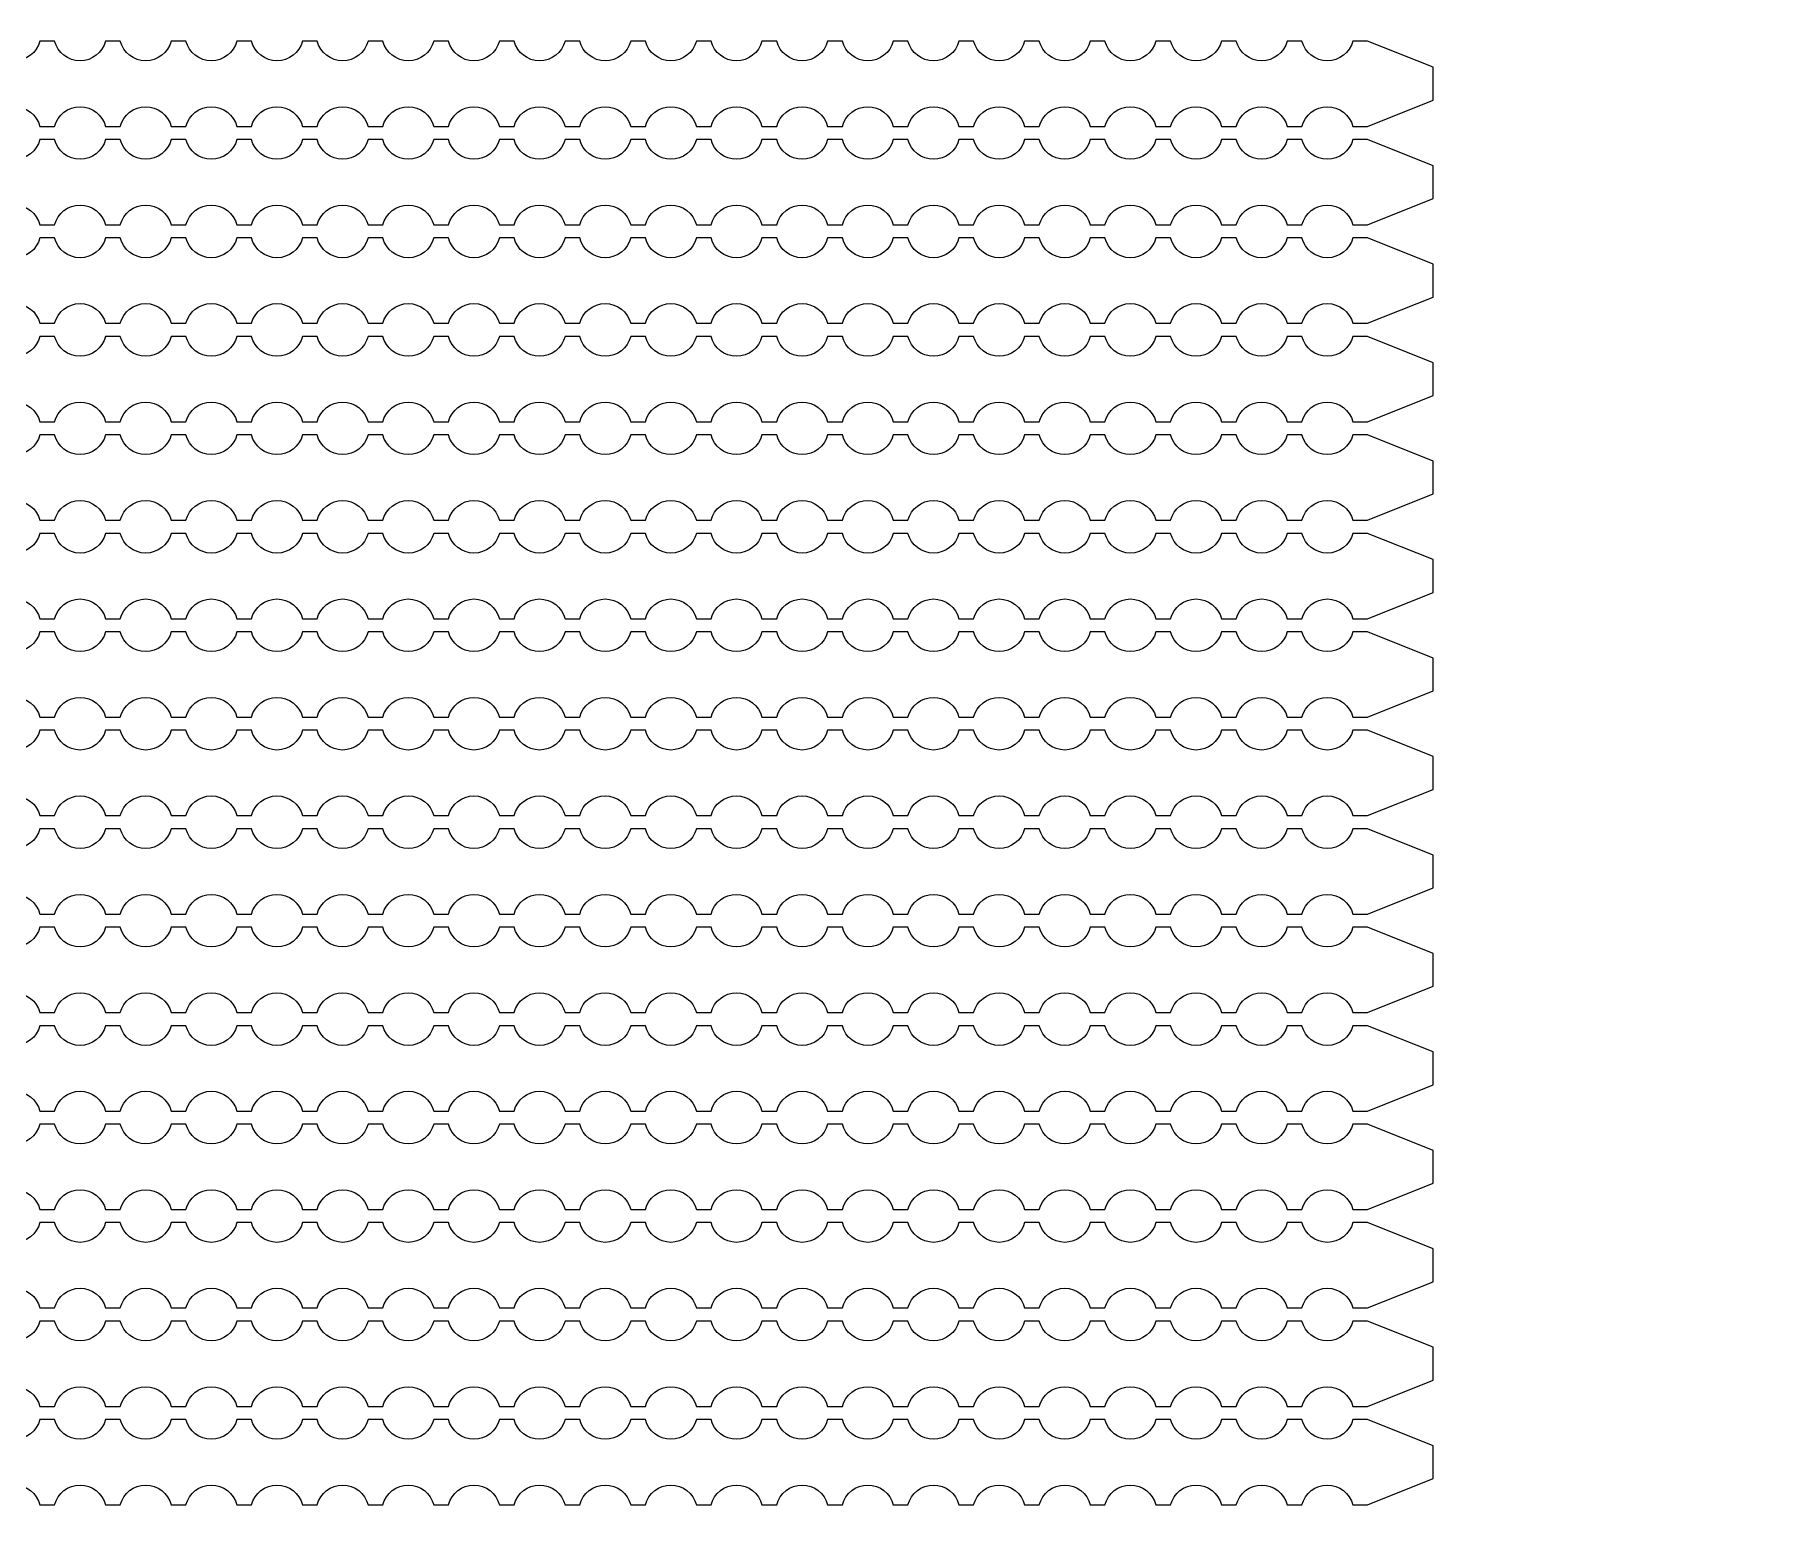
# Model space of a CAD drawing. Extents: x 4056 to 105656, y 4120 to 105720.
# Drawn here: x 69442 to 70758, y 47759 to 48884 of the extents above; entities that cross this region are included whole.
import ezdxf

# ---------------------------------------------------------------- set-up
doc = ezdxf.new("R2010")
doc.units = 13
doc.header["$MEASUREMENT"] = 0
doc.layers.add('Main Layer', color=7, linetype='Continuous', lineweight=0)

msp = doc.modelspace()

# ---------------------------------------------------------------- linework, layer by layer
for points in [[(69407.7, 48813.9, -0.774597), (69446.5, 48813.9), (69457.7, 48813.9, -0.774597), (69496.5, 48813.9), (69507.7, 48813.9, -0.774597), (69546.5, 48813.9), (69557.7, 48813.9, -0.774597), (69596.5, 48813.9), (69607.7, 48813.9, -0.774597), (69646.5, 48813.9), (69657.7, 48813.9, -0.774597), (69696.5, 48813.9), (69707.7, 48813.9, -0.774597), (69746.5, 48813.9), (69757.7, 48813.9, -0.774597), (69796.5, 48813.9), (69807.7, 48813.9, -0.774597), (69846.5, 48813.9), (69857.7, 48813.9, -0.774597), (69896.5, 48813.9), (69907.7, 48813.9, -0.774597), (69946.5, 48813.9), (69957.7, 48813.9, -0.774597), (69996.5, 48813.9), (70007.7, 48813.9, -0.774597), (70046.5, 48813.9), (70057.7, 48813.9, -0.774597), (70096.5, 48813.9), (70107.7, 48813.9, -0.774597), (70146.5, 48813.9), (70157.7, 48813.9, -0.774597), (70196.5, 48813.9), (70207.7, 48813.9, -0.774597), (70246.5, 48813.9), (70257.7, 48813.9, -0.774597), (70296.5, 48813.9), (70307.7, 48813.9, -0.774597), (70346.5, 48813.9), (70357.7, 48813.9, -0.774597), (70396.5, 48813.9), (70407.7, 48813.9, -0.774597), (70446.5, 48813.9), (70457.7, 48813.9), (70507.7, 48833.9), (70507.7, 48858.9), (70457.7, 48878.9), (70446.5, 48878.9, -0.774597), (70407.7, 48878.9), (70396.5, 48878.9, -0.774597), (70357.7, 48878.9), (70346.5, 48878.9, -0.774597), (70307.7, 48878.9), (70296.5, 48878.9, -0.774597), (70257.7, 48878.9), (70246.5, 48878.9, -0.774597), (70207.7, 48878.9), (70196.5, 48878.9, -0.774597), (70157.7, 48878.9), (70146.5, 48878.9, -0.774597), (70107.7, 48878.9), (70096.5, 48878.9, -0.774597), (70057.7, 48878.9), (70046.5, 48878.9, -0.774597), (70007.7, 48878.9), (69996.5, 48878.9, -0.774597), (69957.7, 48878.9), (69946.5, 48878.9, -0.774597), (69907.7, 48878.9), (69896.5, 48878.9, -0.774597), (69857.7, 48878.9), (69846.5, 48878.9, -0.774597), (69807.7, 48878.9), (69796.5, 48878.9, -0.774597), (69757.7, 48878.9), (69746.5, 48878.9, -0.774597), (69707.7, 48878.9), (69696.5, 48878.9, -0.774597), (69657.7, 48878.9), (69646.5, 48878.9, -0.774597), (69607.7, 48878.9), (69596.5, 48878.9, -0.774597), (69557.7, 48878.9), (69546.5, 48878.9, -0.774597), (69507.7, 48878.9), (69496.5, 48878.9, -0.774597), (69457.7, 48878.9), (69446.5, 48878.9, -0.774597), (69407.7, 48878.9)], [(69407.7, 48738.9, -0.774597), (69446.5, 48738.9), (69457.7, 48738.9, -0.774597), (69496.5, 48738.9), (69507.7, 48738.9, -0.774597), (69546.5, 48738.9), (69557.7, 48738.9, -0.774597), (69596.5, 48738.9), (69607.7, 48738.9, -0.774597), (69646.5, 48738.9), (69657.7, 48738.9, -0.774597), (69696.5, 48738.9), (69707.7, 48738.9, -0.774597), (69746.5, 48738.9), (69757.7, 48738.9, -0.774597), (69796.5, 48738.9), (69807.7, 48738.9, -0.774597), (69846.5, 48738.9), (69857.7, 48738.9, -0.774597), (69896.5, 48738.9), (69907.7, 48738.9, -0.774597), (69946.5, 48738.9), (69957.7, 48738.9, -0.774597), (69996.5, 48738.9), (70007.7, 48738.9, -0.774597), (70046.5, 48738.9), (70057.7, 48738.9, -0.774597), (70096.5, 48738.9), (70107.7, 48738.9, -0.774597), (70146.5, 48738.9), (70157.7, 48738.9, -0.774597), (70196.5, 48738.9), (70207.7, 48738.9, -0.774597), (70246.5, 48738.9), (70257.7, 48738.9, -0.774597), (70296.5, 48738.9), (70307.7, 48738.9, -0.774597), (70346.5, 48738.9), (70357.7, 48738.9, -0.774597), (70396.5, 48738.9), (70407.7, 48738.9, -0.774597), (70446.5, 48738.9), (70457.7, 48738.9), (70507.7, 48758.9), (70507.7, 48783.9), (70457.7, 48803.9), (70446.5, 48803.9, -0.774597), (70407.7, 48803.9), (70396.5, 48803.9, -0.774597), (70357.7, 48803.9), (70346.5, 48803.9, -0.774597), (70307.7, 48803.9), (70296.5, 48803.9, -0.774597), (70257.7, 48803.9), (70246.5, 48803.9, -0.774597), (70207.7, 48803.9), (70196.5, 48803.9, -0.774597), (70157.7, 48803.9), (70146.5, 48803.9, -0.774597), (70107.7, 48803.9), (70096.5, 48803.9, -0.774597), (70057.7, 48803.9), (70046.5, 48803.9, -0.774597), (70007.7, 48803.9), (69996.5, 48803.9, -0.774597), (69957.7, 48803.9), (69946.5, 48803.9, -0.774597), (69907.7, 48803.9), (69896.5, 48803.9, -0.774597), (69857.7, 48803.9), (69846.5, 48803.9, -0.774597), (69807.7, 48803.9), (69796.5, 48803.9, -0.774597), (69757.7, 48803.9), (69746.5, 48803.9, -0.774597), (69707.7, 48803.9), (69696.5, 48803.9, -0.774597), (69657.7, 48803.9), (69646.5, 48803.9, -0.774597), (69607.7, 48803.9), (69596.5, 48803.9, -0.774597), (69557.7, 48803.9), (69546.5, 48803.9, -0.774597), (69507.7, 48803.9), (69496.5, 48803.9, -0.774597), (69457.7, 48803.9), (69446.5, 48803.9, -0.774597), (69407.7, 48803.9)], [(69407.7, 48663.9, -0.774597), (69446.5, 48663.9), (69457.7, 48663.9, -0.774597), (69496.5, 48663.9), (69507.7, 48663.9, -0.774597), (69546.5, 48663.9), (69557.7, 48663.9, -0.774597), (69596.5, 48663.9), (69607.7, 48663.9, -0.774597), (69646.5, 48663.9), (69657.7, 48663.9, -0.774597), (69696.5, 48663.9), (69707.7, 48663.9, -0.774597), (69746.5, 48663.9), (69757.7, 48663.9, -0.774597), (69796.5, 48663.9), (69807.7, 48663.9, -0.774597), (69846.5, 48663.9), (69857.7, 48663.9, -0.774597), (69896.5, 48663.9), (69907.7, 48663.9, -0.774597), (69946.5, 48663.9), (69957.7, 48663.9, -0.774597), (69996.5, 48663.9), (70007.7, 48663.9, -0.774597), (70046.5, 48663.9), (70057.7, 48663.9, -0.774597), (70096.5, 48663.9), (70107.7, 48663.9, -0.774597), (70146.5, 48663.9), (70157.7, 48663.9, -0.774597), (70196.5, 48663.9), (70207.7, 48663.9, -0.774597), (70246.5, 48663.9), (70257.7, 48663.9, -0.774597), (70296.5, 48663.9), (70307.7, 48663.9, -0.774597), (70346.5, 48663.9), (70357.7, 48663.9, -0.774597), (70396.5, 48663.9), (70407.7, 48663.9, -0.774597), (70446.5, 48663.9), (70457.7, 48663.9), (70507.7, 48683.9), (70507.7, 48708.9), (70457.7, 48728.9), (70446.5, 48728.9, -0.774597), (70407.7, 48728.9), (70396.5, 48728.9, -0.774597), (70357.7, 48728.9), (70346.5, 48728.9, -0.774597), (70307.7, 48728.9), (70296.5, 48728.9, -0.774597), (70257.7, 48728.9), (70246.5, 48728.9, -0.774597), (70207.7, 48728.9), (70196.5, 48728.9, -0.774597), (70157.7, 48728.9), (70146.5, 48728.9, -0.774597), (70107.7, 48728.9), (70096.5, 48728.9, -0.774597), (70057.7, 48728.9), (70046.5, 48728.9, -0.774597), (70007.7, 48728.9), (69996.5, 48728.9, -0.774597), (69957.7, 48728.9), (69946.5, 48728.9, -0.774597), (69907.7, 48728.9), (69896.5, 48728.9, -0.774597), (69857.7, 48728.9), (69846.5, 48728.9, -0.774597), (69807.7, 48728.9), (69796.5, 48728.9, -0.774597), (69757.7, 48728.9), (69746.5, 48728.9, -0.774597), (69707.7, 48728.9), (69696.5, 48728.9, -0.774597), (69657.7, 48728.9), (69646.5, 48728.9, -0.774597), (69607.7, 48728.9), (69596.5, 48728.9, -0.774597), (69557.7, 48728.9), (69546.5, 48728.9, -0.774597), (69507.7, 48728.9), (69496.5, 48728.9, -0.774597), (69457.7, 48728.9), (69446.5, 48728.9, -0.774597), (69407.7, 48728.9)], [(69407.7, 48588.9, -0.774597), (69446.5, 48588.9), (69457.7, 48588.9, -0.774597), (69496.5, 48588.9), (69507.7, 48588.9, -0.774597), (69546.5, 48588.9), (69557.7, 48588.9, -0.774597), (69596.5, 48588.9), (69607.7, 48588.9, -0.774597), (69646.5, 48588.9), (69657.7, 48588.9, -0.774597), (69696.5, 48588.9), (69707.7, 48588.9, -0.774597), (69746.5, 48588.9), (69757.7, 48588.9, -0.774597), (69796.5, 48588.9), (69807.7, 48588.9, -0.774597), (69846.5, 48588.9), (69857.7, 48588.9, -0.774597), (69896.5, 48588.9), (69907.7, 48588.9, -0.774597), (69946.5, 48588.9), (69957.7, 48588.9, -0.774597), (69996.5, 48588.9), (70007.7, 48588.9, -0.774597), (70046.5, 48588.9), (70057.7, 48588.9, -0.774597), (70096.5, 48588.9), (70107.7, 48588.9, -0.774597), (70146.5, 48588.9), (70157.7, 48588.9, -0.774597), (70196.5, 48588.9), (70207.7, 48588.9, -0.774597), (70246.5, 48588.9), (70257.7, 48588.9, -0.774597), (70296.5, 48588.9), (70307.7, 48588.9, -0.774597), (70346.5, 48588.9), (70357.7, 48588.9, -0.774597), (70396.5, 48588.9), (70407.7, 48588.9, -0.774597), (70446.5, 48588.9), (70457.7, 48588.9), (70507.7, 48608.9), (70507.7, 48633.9), (70457.7, 48653.9), (70446.5, 48653.9, -0.774597), (70407.7, 48653.9), (70396.5, 48653.9, -0.774597), (70357.7, 48653.9), (70346.5, 48653.9, -0.774597), (70307.7, 48653.9), (70296.5, 48653.9, -0.774597), (70257.7, 48653.9), (70246.5, 48653.9, -0.774597), (70207.7, 48653.9), (70196.5, 48653.9, -0.774597), (70157.7, 48653.9), (70146.5, 48653.9, -0.774597), (70107.7, 48653.9), (70096.5, 48653.9, -0.774597), (70057.7, 48653.9), (70046.5, 48653.9, -0.774597), (70007.7, 48653.9), (69996.5, 48653.9, -0.774597), (69957.7, 48653.9), (69946.5, 48653.9, -0.774597), (69907.7, 48653.9), (69896.5, 48653.9, -0.774597), (69857.7, 48653.9), (69846.5, 48653.9, -0.774597), (69807.7, 48653.9), (69796.5, 48653.9, -0.774597), (69757.7, 48653.9), (69746.5, 48653.9, -0.774597), (69707.7, 48653.9), (69696.5, 48653.9, -0.774597), (69657.7, 48653.9), (69646.5, 48653.9, -0.774597), (69607.7, 48653.9), (69596.5, 48653.9, -0.774597), (69557.7, 48653.9), (69546.5, 48653.9, -0.774597), (69507.7, 48653.9), (69496.5, 48653.9, -0.774597), (69457.7, 48653.9), (69446.5, 48653.9, -0.774597), (69407.7, 48653.9)], [(69407.7, 48513.9, -0.774597), (69446.5, 48513.9), (69457.7, 48513.9, -0.774597), (69496.5, 48513.9), (69507.7, 48513.9, -0.774597), (69546.5, 48513.9), (69557.7, 48513.9, -0.774597), (69596.5, 48513.9), (69607.7, 48513.9, -0.774597), (69646.5, 48513.9), (69657.7, 48513.9, -0.774597), (69696.5, 48513.9), (69707.7, 48513.9, -0.774597), (69746.5, 48513.9), (69757.7, 48513.9, -0.774597), (69796.5, 48513.9), (69807.7, 48513.9, -0.774597), (69846.5, 48513.9), (69857.7, 48513.9, -0.774597), (69896.5, 48513.9), (69907.7, 48513.9, -0.774597), (69946.5, 48513.9), (69957.7, 48513.9, -0.774597), (69996.5, 48513.9), (70007.7, 48513.9, -0.774597), (70046.5, 48513.9), (70057.7, 48513.9, -0.774597), (70096.5, 48513.9), (70107.7, 48513.9, -0.774597), (70146.5, 48513.9), (70157.7, 48513.9, -0.774597), (70196.5, 48513.9), (70207.7, 48513.9, -0.774597), (70246.5, 48513.9), (70257.7, 48513.9, -0.774597), (70296.5, 48513.9), (70307.7, 48513.9, -0.774597), (70346.5, 48513.9), (70357.7, 48513.9, -0.774597), (70396.5, 48513.9), (70407.7, 48513.9, -0.774597), (70446.5, 48513.9), (70457.7, 48513.9), (70507.7, 48533.9), (70507.7, 48558.9), (70457.7, 48578.9), (70446.5, 48578.9, -0.774597), (70407.7, 48578.9), (70396.5, 48578.9, -0.774597), (70357.7, 48578.9), (70346.5, 48578.9, -0.774597), (70307.7, 48578.9), (70296.5, 48578.9, -0.774597), (70257.7, 48578.9), (70246.5, 48578.9, -0.774597), (70207.7, 48578.9), (70196.5, 48578.9, -0.774597), (70157.7, 48578.9), (70146.5, 48578.9, -0.774597), (70107.7, 48578.9), (70096.5, 48578.9, -0.774597), (70057.7, 48578.9), (70046.5, 48578.9, -0.774597), (70007.7, 48578.9), (69996.5, 48578.9, -0.774597), (69957.7, 48578.9), (69946.5, 48578.9, -0.774597), (69907.7, 48578.9), (69896.5, 48578.9, -0.774597), (69857.7, 48578.9), (69846.5, 48578.9, -0.774597), (69807.7, 48578.9), (69796.5, 48578.9, -0.774597), (69757.7, 48578.9), (69746.5, 48578.9, -0.774597), (69707.7, 48578.9), (69696.5, 48578.9, -0.774597), (69657.7, 48578.9), (69646.5, 48578.9, -0.774597), (69607.7, 48578.9), (69596.5, 48578.9, -0.774597), (69557.7, 48578.9), (69546.5, 48578.9, -0.774597), (69507.7, 48578.9), (69496.5, 48578.9, -0.774597), (69457.7, 48578.9), (69446.5, 48578.9, -0.774597), (69407.7, 48578.9)], [(69407.7, 48438.9, -0.774597), (69446.5, 48438.9), (69457.7, 48438.9, -0.774597), (69496.5, 48438.9), (69507.7, 48438.9, -0.774597), (69546.5, 48438.9), (69557.7, 48438.9, -0.774597), (69596.5, 48438.9), (69607.7, 48438.9, -0.774597), (69646.5, 48438.9), (69657.7, 48438.9, -0.774597), (69696.5, 48438.9), (69707.7, 48438.9, -0.774597), (69746.5, 48438.9), (69757.7, 48438.9, -0.774597), (69796.5, 48438.9), (69807.7, 48438.9, -0.774597), (69846.5, 48438.9), (69857.7, 48438.9, -0.774597), (69896.5, 48438.9), (69907.7, 48438.9, -0.774597), (69946.5, 48438.9), (69957.7, 48438.9, -0.774597), (69996.5, 48438.9), (70007.7, 48438.9, -0.774597), (70046.5, 48438.9), (70057.7, 48438.9, -0.774597), (70096.5, 48438.9), (70107.7, 48438.9, -0.774597), (70146.5, 48438.9), (70157.7, 48438.9, -0.774597), (70196.5, 48438.9), (70207.7, 48438.9, -0.774597), (70246.5, 48438.9), (70257.7, 48438.9, -0.774597), (70296.5, 48438.9), (70307.7, 48438.9, -0.774597), (70346.5, 48438.9), (70357.7, 48438.9, -0.774597), (70396.5, 48438.9), (70407.7, 48438.9, -0.774597), (70446.5, 48438.9), (70457.7, 48438.9), (70507.7, 48458.9), (70507.7, 48483.9), (70457.7, 48503.9), (70446.5, 48503.9, -0.774597), (70407.7, 48503.9), (70396.5, 48503.9, -0.774597), (70357.7, 48503.9), (70346.5, 48503.9, -0.774597), (70307.7, 48503.9), (70296.5, 48503.9, -0.774597), (70257.7, 48503.9), (70246.5, 48503.9, -0.774597), (70207.7, 48503.9), (70196.5, 48503.9, -0.774597), (70157.7, 48503.9), (70146.5, 48503.9, -0.774597), (70107.7, 48503.9), (70096.5, 48503.9, -0.774597), (70057.7, 48503.9), (70046.5, 48503.9, -0.774597), (70007.7, 48503.9), (69996.5, 48503.9, -0.774597), (69957.7, 48503.9), (69946.5, 48503.9, -0.774597), (69907.7, 48503.9), (69896.5, 48503.9, -0.774597), (69857.7, 48503.9), (69846.5, 48503.9, -0.774597), (69807.7, 48503.9), (69796.5, 48503.9, -0.774597), (69757.7, 48503.9), (69746.5, 48503.9, -0.774597), (69707.7, 48503.9), (69696.5, 48503.9, -0.774597), (69657.7, 48503.9), (69646.5, 48503.9, -0.774597), (69607.7, 48503.9), (69596.5, 48503.9, -0.774597), (69557.7, 48503.9), (69546.5, 48503.9, -0.774597), (69507.7, 48503.9), (69496.5, 48503.9, -0.774597), (69457.7, 48503.9), (69446.5, 48503.9, -0.774597), (69407.7, 48503.9)], [(69407.7, 48363.9, -0.774597), (69446.5, 48363.9), (69457.7, 48363.9, -0.774597), (69496.5, 48363.9), (69507.7, 48363.9, -0.774597), (69546.5, 48363.9), (69557.7, 48363.9, -0.774597), (69596.5, 48363.9), (69607.7, 48363.9, -0.774597), (69646.5, 48363.9), (69657.7, 48363.9, -0.774597), (69696.5, 48363.9), (69707.7, 48363.9, -0.774597), (69746.5, 48363.9), (69757.7, 48363.9, -0.774597), (69796.5, 48363.9), (69807.7, 48363.9, -0.774597), (69846.5, 48363.9), (69857.7, 48363.9, -0.774597), (69896.5, 48363.9), (69907.7, 48363.9, -0.774597), (69946.5, 48363.9), (69957.7, 48363.9, -0.774597), (69996.5, 48363.9), (70007.7, 48363.9, -0.774597), (70046.5, 48363.9), (70057.7, 48363.9, -0.774597), (70096.5, 48363.9), (70107.7, 48363.9, -0.774597), (70146.5, 48363.9), (70157.7, 48363.9, -0.774597), (70196.5, 48363.9), (70207.7, 48363.9, -0.774597), (70246.5, 48363.9), (70257.7, 48363.9, -0.774597), (70296.5, 48363.9), (70307.7, 48363.9, -0.774597), (70346.5, 48363.9), (70357.7, 48363.9, -0.774597), (70396.5, 48363.9), (70407.7, 48363.9, -0.774597), (70446.5, 48363.9), (70457.7, 48363.9), (70507.7, 48383.9), (70507.7, 48408.9), (70457.7, 48428.9), (70446.5, 48428.9, -0.774597), (70407.7, 48428.9), (70396.5, 48428.9, -0.774597), (70357.7, 48428.9), (70346.5, 48428.9, -0.774597), (70307.7, 48428.9), (70296.5, 48428.9, -0.774597), (70257.7, 48428.9), (70246.5, 48428.9, -0.774597), (70207.7, 48428.9), (70196.5, 48428.9, -0.774597), (70157.7, 48428.9), (70146.5, 48428.9, -0.774597), (70107.7, 48428.9), (70096.5, 48428.9, -0.774597), (70057.7, 48428.9), (70046.5, 48428.9, -0.774597), (70007.7, 48428.9), (69996.5, 48428.9, -0.774597), (69957.7, 48428.9), (69946.5, 48428.9, -0.774597), (69907.7, 48428.9), (69896.5, 48428.9, -0.774597), (69857.7, 48428.9), (69846.5, 48428.9, -0.774597), (69807.7, 48428.9), (69796.5, 48428.9, -0.774597), (69757.7, 48428.9), (69746.5, 48428.9, -0.774597), (69707.7, 48428.9), (69696.5, 48428.9, -0.774597), (69657.7, 48428.9), (69646.5, 48428.9, -0.774597), (69607.7, 48428.9), (69596.5, 48428.9, -0.774597), (69557.7, 48428.9), (69546.5, 48428.9, -0.774597), (69507.7, 48428.9), (69496.5, 48428.9, -0.774597), (69457.7, 48428.9), (69446.5, 48428.9, -0.774597), (69407.7, 48428.9)], [(69407.7, 48288.9, -0.774597), (69446.5, 48288.9), (69457.7, 48288.9, -0.774597), (69496.5, 48288.9), (69507.7, 48288.9, -0.774597), (69546.5, 48288.9), (69557.7, 48288.9, -0.774597), (69596.5, 48288.9), (69607.7, 48288.9, -0.774597), (69646.5, 48288.9), (69657.7, 48288.9, -0.774597), (69696.5, 48288.9), (69707.7, 48288.9, -0.774597), (69746.5, 48288.9), (69757.7, 48288.9, -0.774597), (69796.5, 48288.9), (69807.7, 48288.9, -0.774597), (69846.5, 48288.9), (69857.7, 48288.9, -0.774597), (69896.5, 48288.9), (69907.7, 48288.9, -0.774597), (69946.5, 48288.9), (69957.7, 48288.9, -0.774597), (69996.5, 48288.9), (70007.7, 48288.9, -0.774597), (70046.5, 48288.9), (70057.7, 48288.9, -0.774597), (70096.5, 48288.9), (70107.7, 48288.9, -0.774597), (70146.5, 48288.9), (70157.7, 48288.9, -0.774597), (70196.5, 48288.9), (70207.7, 48288.9, -0.774597), (70246.5, 48288.9), (70257.7, 48288.9, -0.774597), (70296.5, 48288.9), (70307.7, 48288.9, -0.774597), (70346.5, 48288.9), (70357.7, 48288.9, -0.774597), (70396.5, 48288.9), (70407.7, 48288.9, -0.774597), (70446.5, 48288.9), (70457.7, 48288.9), (70507.7, 48308.9), (70507.7, 48333.9), (70457.7, 48353.9), (70446.5, 48353.9, -0.774597), (70407.7, 48353.9), (70396.5, 48353.9, -0.774597), (70357.7, 48353.9), (70346.5, 48353.9, -0.774597), (70307.7, 48353.9), (70296.5, 48353.9, -0.774597), (70257.7, 48353.9), (70246.5, 48353.9, -0.774597), (70207.7, 48353.9), (70196.5, 48353.9, -0.774597), (70157.7, 48353.9), (70146.5, 48353.9, -0.774597), (70107.7, 48353.9), (70096.5, 48353.9, -0.774597), (70057.7, 48353.9), (70046.5, 48353.9, -0.774597), (70007.7, 48353.9), (69996.5, 48353.9, -0.774597), (69957.7, 48353.9), (69946.5, 48353.9, -0.774597), (69907.7, 48353.9), (69896.5, 48353.9, -0.774597), (69857.7, 48353.9), (69846.5, 48353.9, -0.774597), (69807.7, 48353.9), (69796.5, 48353.9, -0.774597), (69757.7, 48353.9), (69746.5, 48353.9, -0.774597), (69707.7, 48353.9), (69696.5, 48353.9, -0.774597), (69657.7, 48353.9), (69646.5, 48353.9, -0.774597), (69607.7, 48353.9), (69596.5, 48353.9, -0.774597), (69557.7, 48353.9), (69546.5, 48353.9, -0.774597), (69507.7, 48353.9), (69496.5, 48353.9, -0.774597), (69457.7, 48353.9), (69446.5, 48353.9, -0.774597), (69407.7, 48353.9)], [(69407.7, 48213.9, -0.774597), (69446.5, 48213.9), (69457.7, 48213.9, -0.774597), (69496.5, 48213.9), (69507.7, 48213.9, -0.774597), (69546.5, 48213.9), (69557.7, 48213.9, -0.774597), (69596.5, 48213.9), (69607.7, 48213.9, -0.774597), (69646.5, 48213.9), (69657.7, 48213.9, -0.774597), (69696.5, 48213.9), (69707.7, 48213.9, -0.774597), (69746.5, 48213.9), (69757.7, 48213.9, -0.774597), (69796.5, 48213.9), (69807.7, 48213.9, -0.774597), (69846.5, 48213.9), (69857.7, 48213.9, -0.774597), (69896.5, 48213.9), (69907.7, 48213.9, -0.774597), (69946.5, 48213.9), (69957.7, 48213.9, -0.774597), (69996.5, 48213.9), (70007.7, 48213.9, -0.774597), (70046.5, 48213.9), (70057.7, 48213.9, -0.774597), (70096.5, 48213.9), (70107.7, 48213.9, -0.774597), (70146.5, 48213.9), (70157.7, 48213.9, -0.774597), (70196.5, 48213.9), (70207.7, 48213.9, -0.774597), (70246.5, 48213.9), (70257.7, 48213.9, -0.774597), (70296.5, 48213.9), (70307.7, 48213.9, -0.774597), (70346.5, 48213.9), (70357.7, 48213.9, -0.774597), (70396.5, 48213.9), (70407.7, 48213.9, -0.774597), (70446.5, 48213.9), (70457.7, 48213.9), (70507.7, 48233.9), (70507.7, 48258.9), (70457.7, 48278.9), (70446.5, 48278.9, -0.774597), (70407.7, 48278.9), (70396.5, 48278.9, -0.774597), (70357.7, 48278.9), (70346.5, 48278.9, -0.774597), (70307.7, 48278.9), (70296.5, 48278.9, -0.774597), (70257.7, 48278.9), (70246.5, 48278.9, -0.774597), (70207.7, 48278.9), (70196.5, 48278.9, -0.774597), (70157.7, 48278.9), (70146.5, 48278.9, -0.774597), (70107.7, 48278.9), (70096.5, 48278.9, -0.774597), (70057.7, 48278.9), (70046.5, 48278.9, -0.774597), (70007.7, 48278.9), (69996.5, 48278.9, -0.774597), (69957.7, 48278.9), (69946.5, 48278.9, -0.774597), (69907.7, 48278.9), (69896.5, 48278.9, -0.774597), (69857.7, 48278.9), (69846.5, 48278.9, -0.774597), (69807.7, 48278.9), (69796.5, 48278.9, -0.774597), (69757.7, 48278.9), (69746.5, 48278.9, -0.774597), (69707.7, 48278.9), (69696.5, 48278.9, -0.774597), (69657.7, 48278.9), (69646.5, 48278.9, -0.774597), (69607.7, 48278.9), (69596.5, 48278.9, -0.774597), (69557.7, 48278.9), (69546.5, 48278.9, -0.774597), (69507.7, 48278.9), (69496.5, 48278.9, -0.774597), (69457.7, 48278.9), (69446.5, 48278.9, -0.774597), (69407.7, 48278.9)], [(69407.7, 48138.9, -0.774597), (69446.5, 48138.9), (69457.7, 48138.9, -0.774597), (69496.5, 48138.9), (69507.7, 48138.9, -0.774597), (69546.5, 48138.9), (69557.7, 48138.9, -0.774597), (69596.5, 48138.9), (69607.7, 48138.9, -0.774597), (69646.5, 48138.9), (69657.7, 48138.9, -0.774597), (69696.5, 48138.9), (69707.7, 48138.9, -0.774597), (69746.5, 48138.9), (69757.7, 48138.9, -0.774597), (69796.5, 48138.9), (69807.7, 48138.9, -0.774597), (69846.5, 48138.9), (69857.7, 48138.9, -0.774597), (69896.5, 48138.9), (69907.7, 48138.9, -0.774597), (69946.5, 48138.9), (69957.7, 48138.9, -0.774597), (69996.5, 48138.9), (70007.7, 48138.9, -0.774597), (70046.5, 48138.9), (70057.7, 48138.9, -0.774597), (70096.5, 48138.9), (70107.7, 48138.9, -0.774597), (70146.5, 48138.9), (70157.7, 48138.9, -0.774597), (70196.5, 48138.9), (70207.7, 48138.9, -0.774597), (70246.5, 48138.9), (70257.7, 48138.9, -0.774597), (70296.5, 48138.9), (70307.7, 48138.9, -0.774597), (70346.5, 48138.9), (70357.7, 48138.9, -0.774597), (70396.5, 48138.9), (70407.7, 48138.9, -0.774597), (70446.5, 48138.9), (70457.7, 48138.9), (70507.7, 48158.9), (70507.7, 48183.9), (70457.7, 48203.9), (70446.5, 48203.9, -0.774597), (70407.7, 48203.9), (70396.5, 48203.9, -0.774597), (70357.7, 48203.9), (70346.5, 48203.9, -0.774597), (70307.7, 48203.9), (70296.5, 48203.9, -0.774597), (70257.7, 48203.9), (70246.5, 48203.9, -0.774597), (70207.7, 48203.9), (70196.5, 48203.9, -0.774597), (70157.7, 48203.9), (70146.5, 48203.9, -0.774597), (70107.7, 48203.9), (70096.5, 48203.9, -0.774597), (70057.7, 48203.9), (70046.5, 48203.9, -0.774597), (70007.7, 48203.9), (69996.5, 48203.9, -0.774597), (69957.7, 48203.9), (69946.5, 48203.9, -0.774597), (69907.7, 48203.9), (69896.5, 48203.9, -0.774597), (69857.7, 48203.9), (69846.5, 48203.9, -0.774597), (69807.7, 48203.9), (69796.5, 48203.9, -0.774597), (69757.7, 48203.9), (69746.5, 48203.9, -0.774597), (69707.7, 48203.9), (69696.5, 48203.9, -0.774597), (69657.7, 48203.9), (69646.5, 48203.9, -0.774597), (69607.7, 48203.9), (69596.5, 48203.9, -0.774597), (69557.7, 48203.9), (69546.5, 48203.9, -0.774597), (69507.7, 48203.9), (69496.5, 48203.9, -0.774597), (69457.7, 48203.9), (69446.5, 48203.9, -0.774597), (69407.7, 48203.9)], [(69407.7, 48063.9, -0.774597), (69446.5, 48063.9), (69457.7, 48063.9, -0.774597), (69496.5, 48063.9), (69507.7, 48063.9, -0.774597), (69546.5, 48063.9), (69557.7, 48063.9, -0.774597), (69596.5, 48063.9), (69607.7, 48063.9, -0.774597), (69646.5, 48063.9), (69657.7, 48063.9, -0.774597), (69696.5, 48063.9), (69707.7, 48063.9, -0.774597), (69746.5, 48063.9), (69757.7, 48063.9, -0.774597), (69796.5, 48063.9), (69807.7, 48063.9, -0.774597), (69846.5, 48063.9), (69857.7, 48063.9, -0.774597), (69896.5, 48063.9), (69907.7, 48063.9, -0.774597), (69946.5, 48063.9), (69957.7, 48063.9, -0.774597), (69996.5, 48063.9), (70007.7, 48063.9, -0.774597), (70046.5, 48063.9), (70057.7, 48063.9, -0.774597), (70096.5, 48063.9), (70107.7, 48063.9, -0.774597), (70146.5, 48063.9), (70157.7, 48063.9, -0.774597), (70196.5, 48063.9), (70207.7, 48063.9, -0.774597), (70246.5, 48063.9), (70257.7, 48063.9, -0.774597), (70296.5, 48063.9), (70307.7, 48063.9, -0.774597), (70346.5, 48063.9), (70357.7, 48063.9, -0.774597), (70396.5, 48063.9), (70407.7, 48063.9, -0.774597), (70446.5, 48063.9), (70457.7, 48063.9), (70507.7, 48083.9), (70507.7, 48108.9), (70457.7, 48128.9), (70446.5, 48128.9, -0.774597), (70407.7, 48128.9), (70396.5, 48128.9, -0.774597), (70357.7, 48128.9), (70346.5, 48128.9, -0.774597), (70307.7, 48128.9), (70296.5, 48128.9, -0.774597), (70257.7, 48128.9), (70246.5, 48128.9, -0.774597), (70207.7, 48128.9), (70196.5, 48128.9, -0.774597), (70157.7, 48128.9), (70146.5, 48128.9, -0.774597), (70107.7, 48128.9), (70096.5, 48128.9, -0.774597), (70057.7, 48128.9), (70046.5, 48128.9, -0.774597), (70007.7, 48128.9), (69996.5, 48128.9, -0.774597), (69957.7, 48128.9), (69946.5, 48128.9, -0.774597), (69907.7, 48128.9), (69896.5, 48128.9, -0.774597), (69857.7, 48128.9), (69846.5, 48128.9, -0.774597), (69807.7, 48128.9), (69796.5, 48128.9, -0.774597), (69757.7, 48128.9), (69746.5, 48128.9, -0.774597), (69707.7, 48128.9), (69696.5, 48128.9, -0.774597), (69657.7, 48128.9), (69646.5, 48128.9, -0.774597), (69607.7, 48128.9), (69596.5, 48128.9, -0.774597), (69557.7, 48128.9), (69546.5, 48128.9, -0.774597), (69507.7, 48128.9), (69496.5, 48128.9, -0.774597), (69457.7, 48128.9), (69446.5, 48128.9, -0.774597), (69407.7, 48128.9)], [(69407.7, 47988.9, -0.774597), (69446.5, 47988.9), (69457.7, 47988.9, -0.774597), (69496.5, 47988.9), (69507.7, 47988.9, -0.774597), (69546.5, 47988.9), (69557.7, 47988.9, -0.774597), (69596.5, 47988.9), (69607.7, 47988.9, -0.774597), (69646.5, 47988.9), (69657.7, 47988.9, -0.774597), (69696.5, 47988.9), (69707.7, 47988.9, -0.774597), (69746.5, 47988.9), (69757.7, 47988.9, -0.774597), (69796.5, 47988.9), (69807.7, 47988.9, -0.774597), (69846.5, 47988.9), (69857.7, 47988.9, -0.774597), (69896.5, 47988.9), (69907.7, 47988.9, -0.774597), (69946.5, 47988.9), (69957.7, 47988.9, -0.774597), (69996.5, 47988.9), (70007.7, 47988.9, -0.774597), (70046.5, 47988.9), (70057.7, 47988.9, -0.774597), (70096.5, 47988.9), (70107.7, 47988.9, -0.774597), (70146.5, 47988.9), (70157.7, 47988.9, -0.774597), (70196.5, 47988.9), (70207.7, 47988.9, -0.774597), (70246.5, 47988.9), (70257.7, 47988.9, -0.774597), (70296.5, 47988.9), (70307.7, 47988.9, -0.774597), (70346.5, 47988.9), (70357.7, 47988.9, -0.774597), (70396.5, 47988.9), (70407.7, 47988.9, -0.774597), (70446.5, 47988.9), (70457.7, 47988.9), (70507.7, 48008.9), (70507.7, 48033.9), (70457.7, 48053.9), (70446.5, 48053.9, -0.774597), (70407.7, 48053.9), (70396.5, 48053.9, -0.774597), (70357.7, 48053.9), (70346.5, 48053.9, -0.774597), (70307.7, 48053.9), (70296.5, 48053.9, -0.774597), (70257.7, 48053.9), (70246.5, 48053.9, -0.774597), (70207.7, 48053.9), (70196.5, 48053.9, -0.774597), (70157.7, 48053.9), (70146.5, 48053.9, -0.774597), (70107.7, 48053.9), (70096.5, 48053.9, -0.774597), (70057.7, 48053.9), (70046.5, 48053.9, -0.774597), (70007.7, 48053.9), (69996.5, 48053.9, -0.774597), (69957.7, 48053.9), (69946.5, 48053.9, -0.774597), (69907.7, 48053.9), (69896.5, 48053.9, -0.774597), (69857.7, 48053.9), (69846.5, 48053.9, -0.774597), (69807.7, 48053.9), (69796.5, 48053.9, -0.774597), (69757.7, 48053.9), (69746.5, 48053.9, -0.774597), (69707.7, 48053.9), (69696.5, 48053.9, -0.774597), (69657.7, 48053.9), (69646.5, 48053.9, -0.774597), (69607.7, 48053.9), (69596.5, 48053.9, -0.774597), (69557.7, 48053.9), (69546.5, 48053.9, -0.774597), (69507.7, 48053.9), (69496.5, 48053.9, -0.774597), (69457.7, 48053.9), (69446.5, 48053.9, -0.774597), (69407.7, 48053.9)], [(69407.7, 47913.9, -0.774597), (69446.5, 47913.9), (69457.7, 47913.9, -0.774597), (69496.5, 47913.9), (69507.7, 47913.9, -0.774597), (69546.5, 47913.9), (69557.7, 47913.9, -0.774597), (69596.5, 47913.9), (69607.7, 47913.9, -0.774597), (69646.5, 47913.9), (69657.7, 47913.9, -0.774597), (69696.5, 47913.9), (69707.7, 47913.9, -0.774597), (69746.5, 47913.9), (69757.7, 47913.9, -0.774597), (69796.5, 47913.9), (69807.7, 47913.9, -0.774597), (69846.5, 47913.9), (69857.7, 47913.9, -0.774597), (69896.5, 47913.9), (69907.7, 47913.9, -0.774597), (69946.5, 47913.9), (69957.7, 47913.9, -0.774597), (69996.5, 47913.9), (70007.7, 47913.9, -0.774597), (70046.5, 47913.9), (70057.7, 47913.9, -0.774597), (70096.5, 47913.9), (70107.7, 47913.9, -0.774597), (70146.5, 47913.9), (70157.7, 47913.9, -0.774597), (70196.5, 47913.9), (70207.7, 47913.9, -0.774597), (70246.5, 47913.9), (70257.7, 47913.9, -0.774597), (70296.5, 47913.9), (70307.7, 47913.9, -0.774597), (70346.5, 47913.9), (70357.7, 47913.9, -0.774597), (70396.5, 47913.9), (70407.7, 47913.9, -0.774597), (70446.5, 47913.9), (70457.7, 47913.9), (70507.7, 47933.9), (70507.7, 47958.9), (70457.7, 47978.9), (70446.5, 47978.9, -0.774597), (70407.7, 47978.9), (70396.5, 47978.9, -0.774597), (70357.7, 47978.9), (70346.5, 47978.9, -0.774597), (70307.7, 47978.9), (70296.5, 47978.9, -0.774597), (70257.7, 47978.9), (70246.5, 47978.9, -0.774597), (70207.7, 47978.9), (70196.5, 47978.9, -0.774597), (70157.7, 47978.9), (70146.5, 47978.9, -0.774597), (70107.7, 47978.9), (70096.5, 47978.9, -0.774597), (70057.7, 47978.9), (70046.5, 47978.9, -0.774597), (70007.7, 47978.9), (69996.5, 47978.9, -0.774597), (69957.7, 47978.9), (69946.5, 47978.9, -0.774597), (69907.7, 47978.9), (69896.5, 47978.9, -0.774597), (69857.7, 47978.9), (69846.5, 47978.9, -0.774597), (69807.7, 47978.9), (69796.5, 47978.9, -0.774597), (69757.7, 47978.9), (69746.5, 47978.9, -0.774597), (69707.7, 47978.9), (69696.5, 47978.9, -0.774597), (69657.7, 47978.9), (69646.5, 47978.9, -0.774597), (69607.7, 47978.9), (69596.5, 47978.9, -0.774597), (69557.7, 47978.9), (69546.5, 47978.9, -0.774597), (69507.7, 47978.9), (69496.5, 47978.9, -0.774597), (69457.7, 47978.9), (69446.5, 47978.9, -0.774597), (69407.7, 47978.9)], [(69407.7, 47838.9, -0.774597), (69446.5, 47838.9), (69457.7, 47838.9, -0.774597), (69496.5, 47838.9), (69507.7, 47838.9, -0.774597), (69546.5, 47838.9), (69557.7, 47838.9, -0.774597), (69596.5, 47838.9), (69607.7, 47838.9, -0.774597), (69646.5, 47838.9), (69657.7, 47838.9, -0.774597), (69696.5, 47838.9), (69707.7, 47838.9, -0.774597), (69746.5, 47838.9), (69757.7, 47838.9, -0.774597), (69796.5, 47838.9), (69807.7, 47838.9, -0.774597), (69846.5, 47838.9), (69857.7, 47838.9, -0.774597), (69896.5, 47838.9), (69907.7, 47838.9, -0.774597), (69946.5, 47838.9), (69957.7, 47838.9, -0.774597), (69996.5, 47838.9), (70007.7, 47838.9, -0.774597), (70046.5, 47838.9), (70057.7, 47838.9, -0.774597), (70096.5, 47838.9), (70107.7, 47838.9, -0.774597), (70146.5, 47838.9), (70157.7, 47838.9, -0.774597), (70196.5, 47838.9), (70207.7, 47838.9, -0.774597), (70246.5, 47838.9), (70257.7, 47838.9, -0.774597), (70296.5, 47838.9), (70307.7, 47838.9, -0.774597), (70346.5, 47838.9), (70357.7, 47838.9, -0.774597), (70396.5, 47838.9), (70407.7, 47838.9, -0.774597), (70446.5, 47838.9), (70457.7, 47838.9), (70507.7, 47858.9), (70507.7, 47883.9), (70457.7, 47903.9), (70446.5, 47903.9, -0.774597), (70407.7, 47903.9), (70396.5, 47903.9, -0.774597), (70357.7, 47903.9), (70346.5, 47903.9, -0.774597), (70307.7, 47903.9), (70296.5, 47903.9, -0.774597), (70257.7, 47903.9), (70246.5, 47903.9, -0.774597), (70207.7, 47903.9), (70196.5, 47903.9, -0.774597), (70157.7, 47903.9), (70146.5, 47903.9, -0.774597), (70107.7, 47903.9), (70096.5, 47903.9, -0.774597), (70057.7, 47903.9), (70046.5, 47903.9, -0.774597), (70007.7, 47903.9), (69996.5, 47903.9, -0.774597), (69957.7, 47903.9), (69946.5, 47903.9, -0.774597), (69907.7, 47903.9), (69896.5, 47903.9, -0.774597), (69857.7, 47903.9), (69846.5, 47903.9, -0.774597), (69807.7, 47903.9), (69796.5, 47903.9, -0.774597), (69757.7, 47903.9), (69746.5, 47903.9, -0.774597), (69707.7, 47903.9), (69696.5, 47903.9, -0.774597), (69657.7, 47903.9), (69646.5, 47903.9, -0.774597), (69607.7, 47903.9), (69596.5, 47903.9, -0.774597), (69557.7, 47903.9), (69546.5, 47903.9, -0.774597), (69507.7, 47903.9), (69496.5, 47903.9, -0.774597), (69457.7, 47903.9), (69446.5, 47903.9, -0.774597), (69407.7, 47903.9)], [(69407.7, 47763.9, -0.774597), (69446.5, 47763.9), (69457.7, 47763.9, -0.774597), (69496.5, 47763.9), (69507.7, 47763.9, -0.774597), (69546.5, 47763.9), (69557.7, 47763.9, -0.774597), (69596.5, 47763.9), (69607.7, 47763.9, -0.774597), (69646.5, 47763.9), (69657.7, 47763.9, -0.774597), (69696.5, 47763.9), (69707.7, 47763.9, -0.774597), (69746.5, 47763.9), (69757.7, 47763.9, -0.774597), (69796.5, 47763.9), (69807.7, 47763.9, -0.774597), (69846.5, 47763.9), (69857.7, 47763.9, -0.774597), (69896.5, 47763.9), (69907.7, 47763.9, -0.774597), (69946.5, 47763.9), (69957.7, 47763.9, -0.774597), (69996.5, 47763.9), (70007.7, 47763.9, -0.774597), (70046.5, 47763.9), (70057.7, 47763.9, -0.774597), (70096.5, 47763.9), (70107.7, 47763.9, -0.774597), (70146.5, 47763.9), (70157.7, 47763.9, -0.774597), (70196.5, 47763.9), (70207.7, 47763.9, -0.774597), (70246.5, 47763.9), (70257.7, 47763.9, -0.774597), (70296.5, 47763.9), (70307.7, 47763.9, -0.774597), (70346.5, 47763.9), (70357.7, 47763.9, -0.774597), (70396.5, 47763.9), (70407.7, 47763.9, -0.774597), (70446.5, 47763.9), (70457.7, 47763.9), (70507.7, 47783.9), (70507.7, 47808.9), (70457.7, 47828.9), (70446.5, 47828.9, -0.774597), (70407.7, 47828.9), (70396.5, 47828.9, -0.774597), (70357.7, 47828.9), (70346.5, 47828.9, -0.774597), (70307.7, 47828.9), (70296.5, 47828.9, -0.774597), (70257.7, 47828.9), (70246.5, 47828.9, -0.774597), (70207.7, 47828.9), (70196.5, 47828.9, -0.774597), (70157.7, 47828.9), (70146.5, 47828.9, -0.774597), (70107.7, 47828.9), (70096.5, 47828.9, -0.774597), (70057.7, 47828.9), (70046.5, 47828.9, -0.774597), (70007.7, 47828.9), (69996.5, 47828.9, -0.774597), (69957.7, 47828.9), (69946.5, 47828.9, -0.774597), (69907.7, 47828.9), (69896.5, 47828.9, -0.774597), (69857.7, 47828.9), (69846.5, 47828.9, -0.774597), (69807.7, 47828.9), (69796.5, 47828.9, -0.774597), (69757.7, 47828.9), (69746.5, 47828.9, -0.774597), (69707.7, 47828.9), (69696.5, 47828.9, -0.774597), (69657.7, 47828.9), (69646.5, 47828.9, -0.774597), (69607.7, 47828.9), (69596.5, 47828.9, -0.774597), (69557.7, 47828.9), (69546.5, 47828.9, -0.774597), (69507.7, 47828.9), (69496.5, 47828.9, -0.774597), (69457.7, 47828.9), (69446.5, 47828.9, -0.774597), (69407.7, 47828.9)]]:
    msp.add_lwpolyline(points, format="xyb")
at = {"layer": 'Main Layer'}
msp.add_circle((54856, 54920.5), 50800, dxfattribs=at)

doc.saveas('drawing.dxf')
